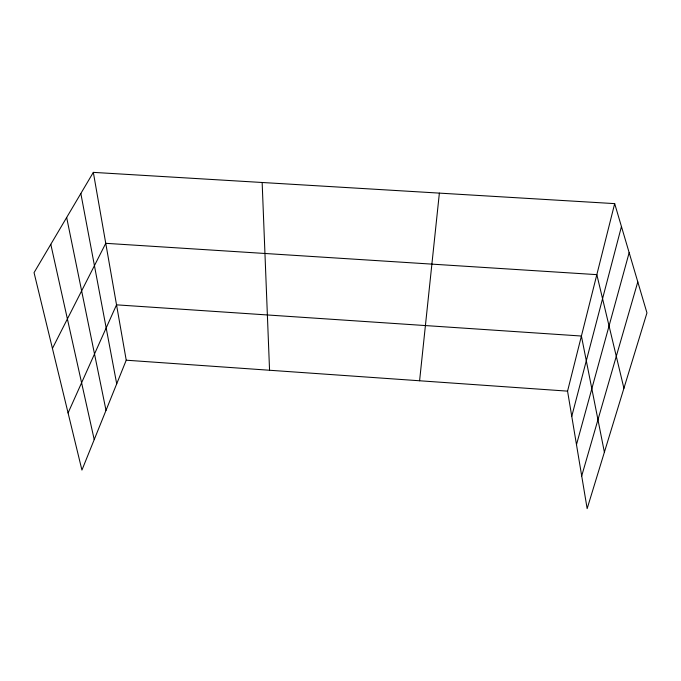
<?xml version="1.0" encoding="UTF-8"?>
<svg xmlns="http://www.w3.org/2000/svg" width="681" height="681" viewBox="0 0 681 681"><rect width="100%" height="100%" fill="white"/><g stroke="black" fill="none" stroke-linecap="round" stroke-linejoin="round"><path stroke-width="1.02" d="M419.59 380.773L439.373 193.115M614.679 203.628L646.95 312.885L587.15 508.63L567.562 391.141L614.679 203.628L93.331 172.37L34.05 272.647L81.933 470.094L126.232 360.206L93.331 172.37M571.759 416.329L621.447 226.543M576.484 444.65L629.159 252.642M581.702 475.959L637.799 281.891M68.074 412.95L116.528 304.841L581.412 336.031L604.387 452.21M52.428 348.434L105.759 243.321L596.837 274.647L623.915 388.289M126.232 360.206L567.562 391.141M50.803 244.309L94.225 439.611M66.661 217.486L106.015 410.354M80.843 193.489L116.706 383.829M262.151 182.491L269.557 370.251"/></g></svg>
